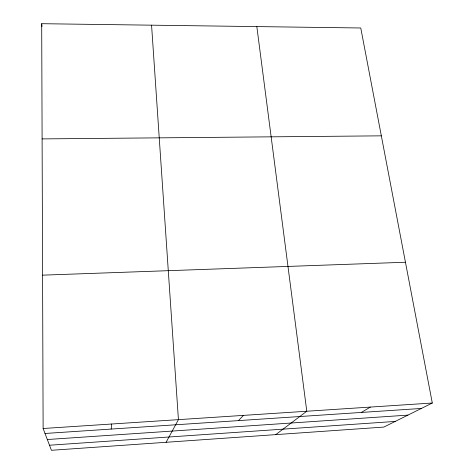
<?xml version="1.0" encoding="UTF-8"?>
<svg xmlns="http://www.w3.org/2000/svg" width="474" height="474" viewBox="0 0 474 474"><rect width="100%" height="100%" fill="white"/><g stroke="black" fill="none" stroke-linecap="round" stroke-linejoin="round"><path stroke-width="0.71" d="M111.165 429.077L111.68 424.017M166.101 442.289L178.431 419.644L151.567 25.175M238.475 420.61L243.44 415.384M275.761 434.628L306.785 411.236L256.831 26.591M361.324 412.445L370.366 407.077M432.3 403.019L383.827 427.08L51.423 450.3L43.122 428.502L41.7 23.7L360.761 27.984L432.3 403.019L43.122 428.502M49.492 445.228L395.215 421.427M45.018 433.473L421.356 408.452M47.323 439.528L407.93 415.117M42.583 275.157L405.448 262.246M42.103 138.906L381.339 135.842M41.7 23.7L41.985 26.544"/></g></svg>
